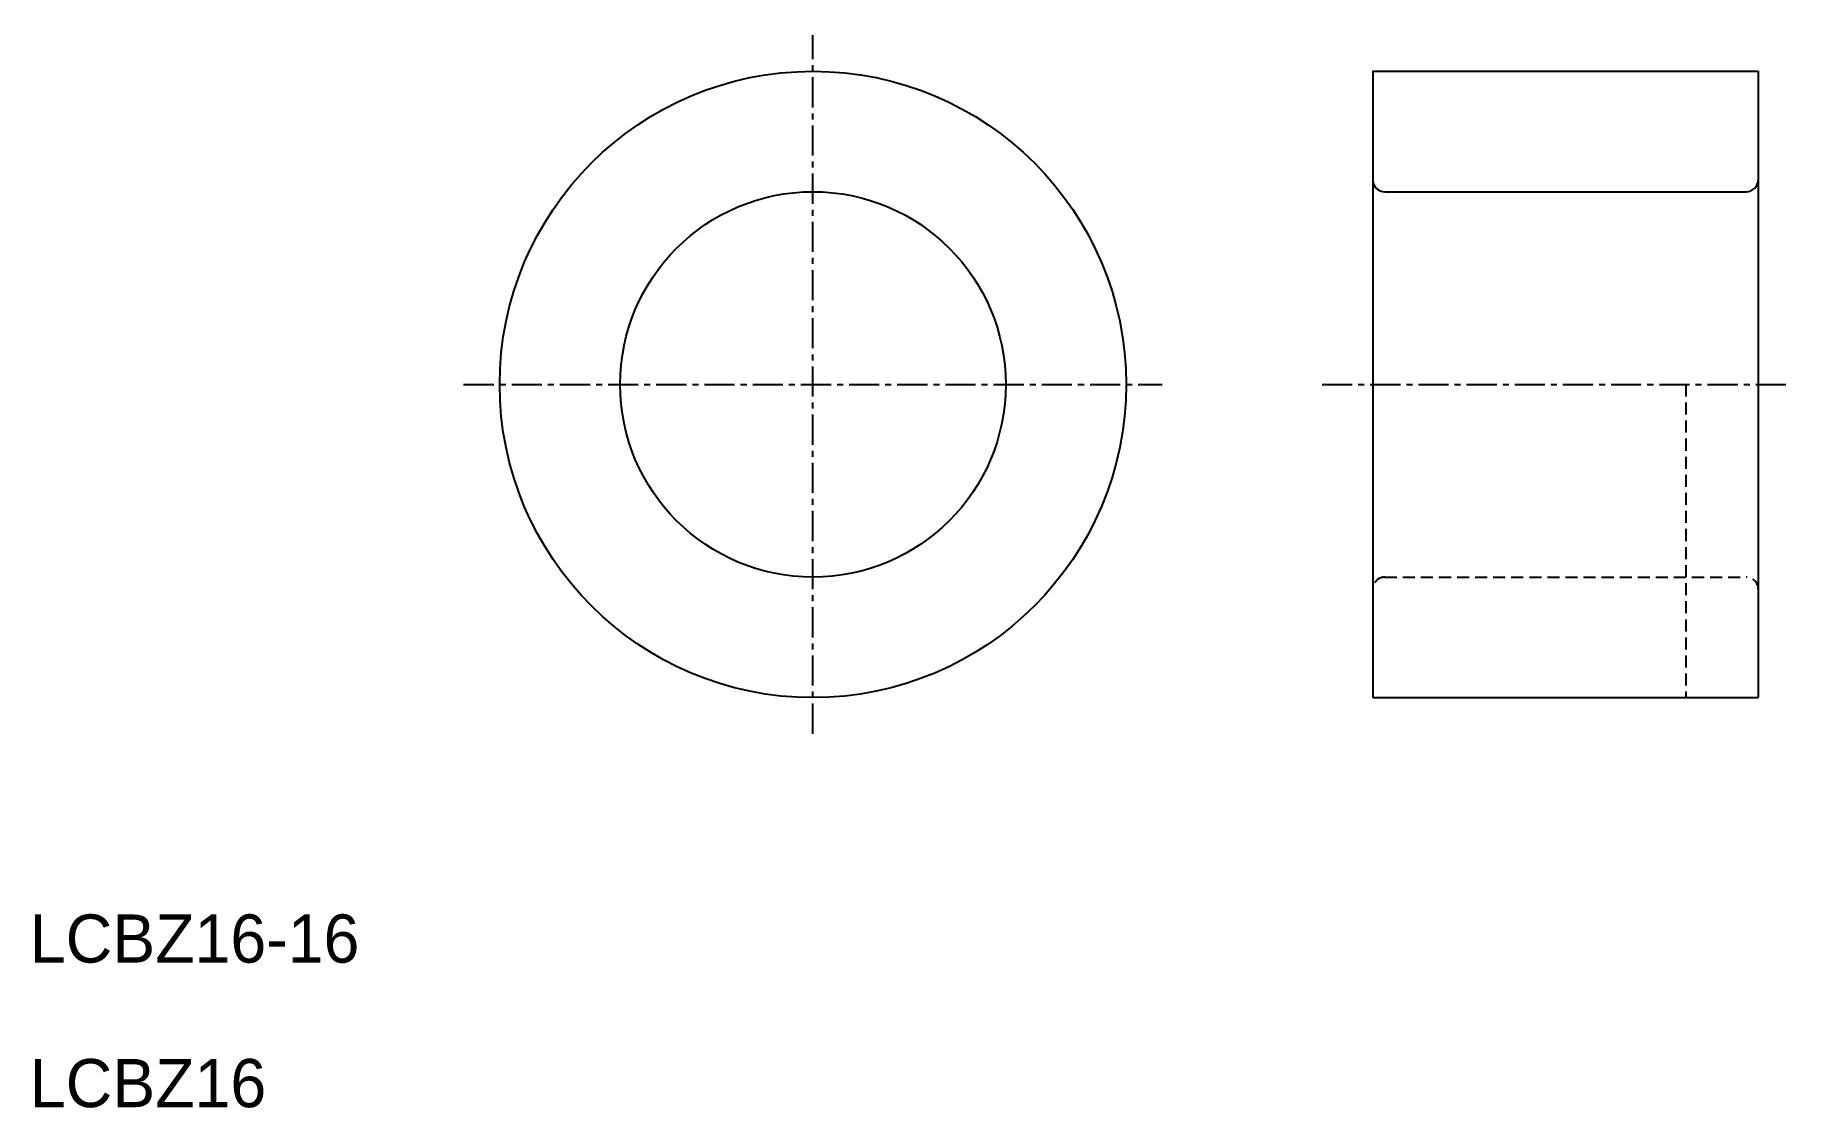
# Model space of a CAD drawing. Extents: x 10.2 to 83.1, y 10 to 54.5.
import ezdxf

# ---------------------------------------------------------------- set-up
doc = ezdxf.new("R2010")
doc.units = 0
doc.linetypes.add('CENTER', pattern=[2, 1.25, -0.25, 0.25, -0.25])
doc.linetypes.add('DASHED', pattern=[0.75, 0.5, -0.25])
doc.layers.get('0').update_dxf_attribs({"linetype": 'CONTINUOUS'})
doc.layers.add('CENTER', color=1, linetype='CENTER')

msp = doc.modelspace()

# ---------------------------------------------------------------- linework, layer by layer
at = {"color": 7, "linetype": 'CONTINUOUS'}
for p, q in [((65.732, 53), (81.732, 53)), ((65.732, 53), (65.732, 27)), ((81.732, 53), (81.732, 27)), ((66.232, 48), (81.232, 48)), ((81.732, 46.5), (81.732, 46.5)), ((81.732, 40), (81.732, 40)), ((65.732, 27), (81.732, 27))]:
    msp.add_line(p, q, dxfattribs=at)
at = {"color": 3, "linetype": 'DASHED'}
for p, q in [((78.732, 40), (78.732, 27)), ((66.232, 32), (81.232, 32))]:
    msp.add_line(p, q, dxfattribs=at)
at = {"color": 7, "linetype": 'CONTINUOUS'}
for radius in [13, 8]:
    msp.add_circle((42.5, 40), radius, dxfattribs=at)
for centre, start, end in [((66.232, 48.5), 179.99999, 270), ((81.232, 48.5), 270, 0)]:
    msp.add_arc(centre, 0.5, start, end, dxfattribs=at)
at = {"color": 3, "linetype": 'DASHED'}
for centre, start, end in [((66.232, 31.5), 90, 180.00001), ((81.232, 31.5), 0, 90)]:
    msp.add_arc(centre, 0.5, start, end, dxfattribs=at)
at = {"layer": 'CENTER', "color": 1, "linetype": 'CENTER'}
for p, q in [((42.5, 25.5), (42.5, 54.5)), ((28, 40), (57, 40)), ((63.628, 40), (83.127, 40))]:
    msp.add_line(p, q, dxfattribs=at)

# ---------------------------------------------------------------- texts
at = {"color": 7, "linetype": 'CONTINUOUS'}
for s, p in [('LCBZ16-16', (10, 16)), ('LCBZ16', (10, 10))]:
    msp.add_text(s, height=2, dxfattribs=at).set_placement(p)

doc.saveas('drawing.dxf')
